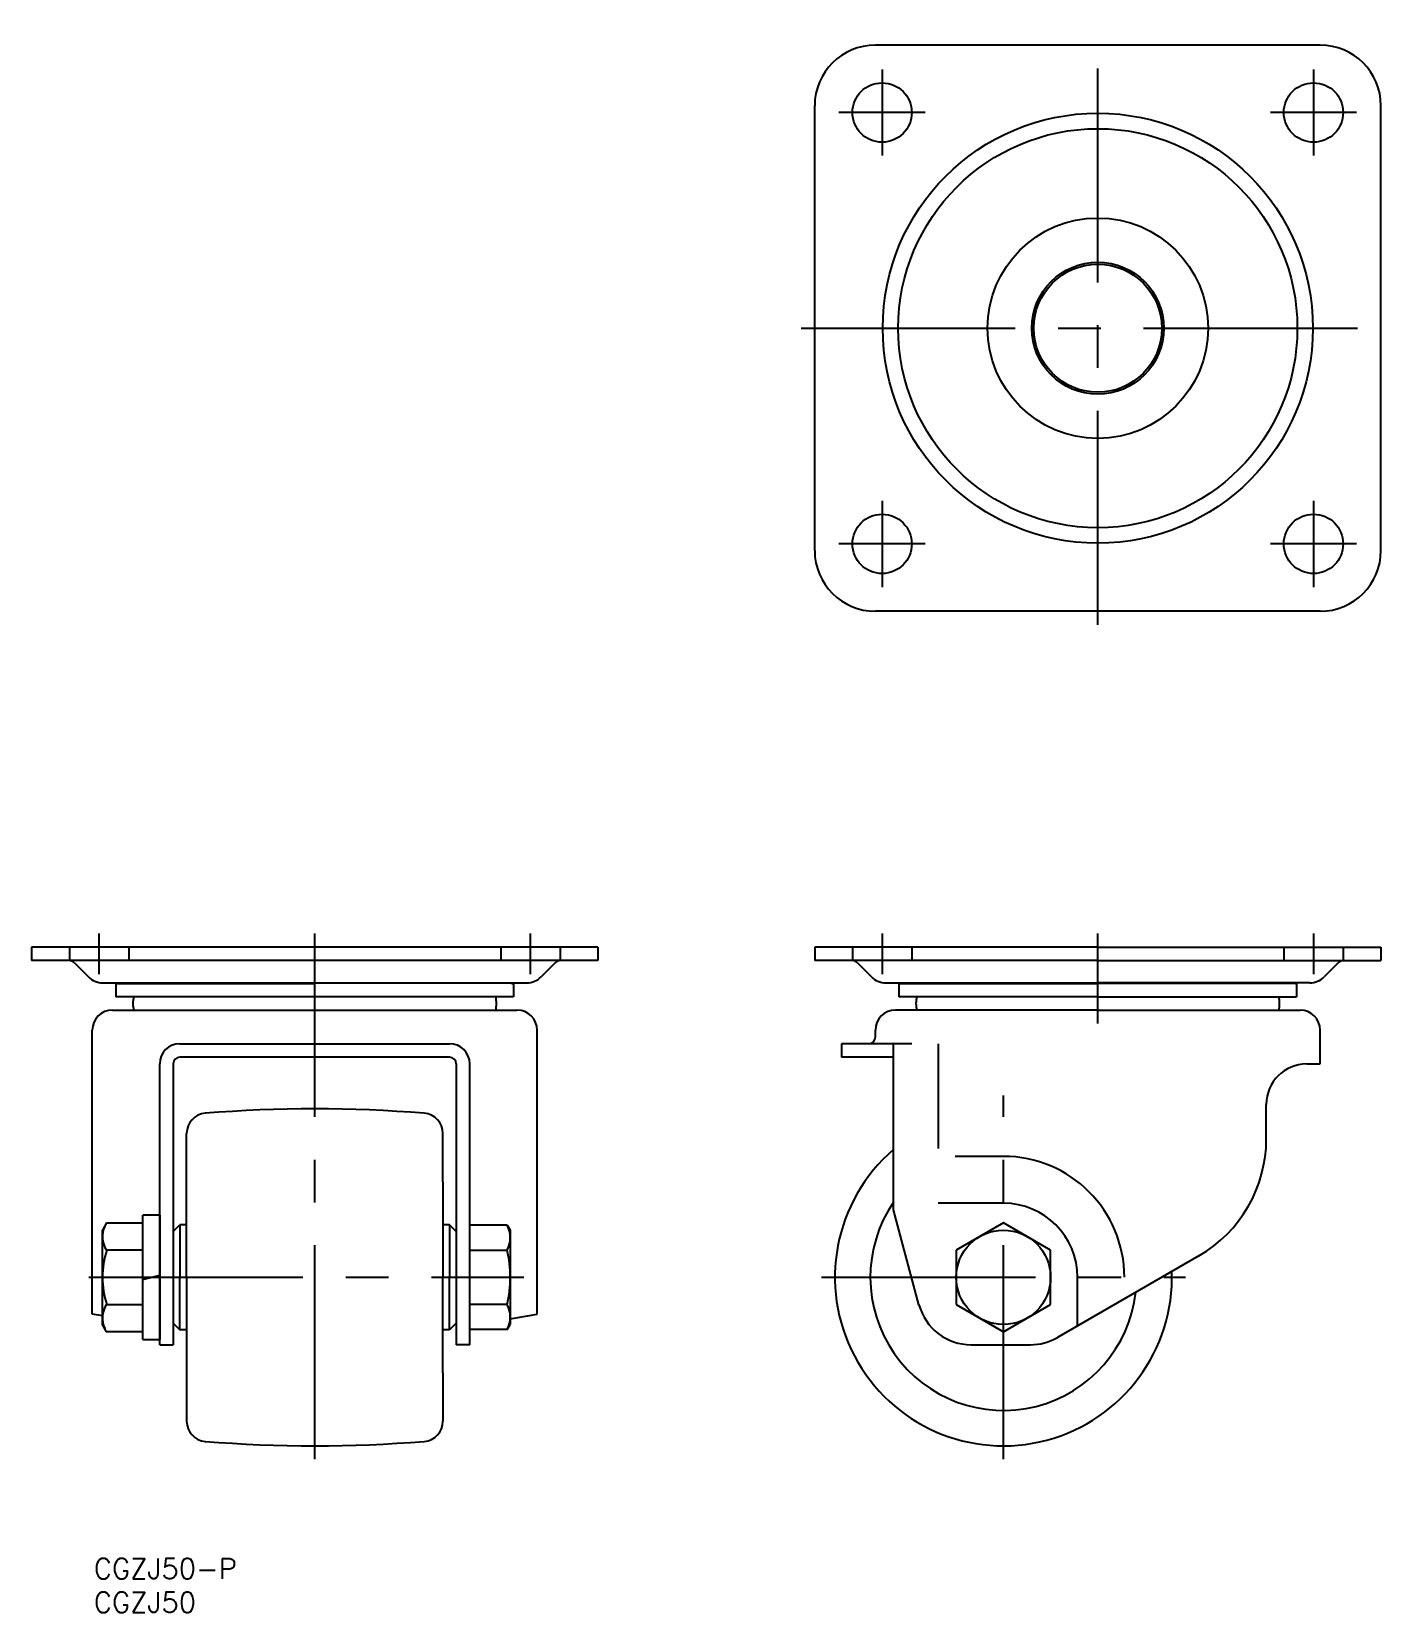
# Model space of a CAD drawing. Extents: x -144 to 58, y -50 to 185.
import ezdxf

# ---------------------------------------------------------------- set-up
doc = ezdxf.new("R2010")
doc.units = 0
doc.linetypes.add('CENTER', pattern=[50.8, 31.75, -6.35, 6.35, -6.35])
doc.linetypes.add('DASHED', pattern=[19.05, 12.7, -6.35])
doc.layers.get('0').update_dxf_attribs({"linetype": 'CONTINUOUS'})
doc.layers.add('CENTER', color=1, linetype='CENTER')
doc.styles.get("Standard").update_dxf_attribs({"font": 'txt.shx', "height": 3, "bigfont": 'bigfont.shx'})

msp = doc.modelspace()

# ---------------------------------------------------------------- linework, layer by layer
at = {"color": 7, "linetype": 'CONTINUOUS'}
for p, q in [((47, 182.82), (-19, 182.82)), ((-28, 107.82), (-28, 173.82)), ((56, 107.82), (56, 173.82)), ((47, 98.82), (-19, 98.82)), ((-60.17, 49), (-144.17, 49)), ((-144.17, 49), (-144.17, 47)), ((-60.17, 47), (-144.17, 47)), ((-60.17, 49), (-60.17, 47)), ((14, 49), (-28, 49)), ((-28, 49), (-28, 47)), ((14, 47), (-28, 47)), ((14, 49), (56, 49)), ((14, 47), (56, 47)), ((56, 49), (56, 47)), ((-137.88, 46.71), (-135.75, 44.58)), ((-66.46, 46.71), (-68.59, 44.58)), ((-21.71, 46.71), (-19.58, 44.58)), ((49.71, 46.71), (47.58, 44.58)), ((-133.63, 43.7), (-70.71, 43.7)), ((-133.63, 43.7), (-132.21, 43.7)), ((-131.67, 43.6), (-131.67, 41.6)), ((-131.48, 43.6), (-131.67, 43.6)), ((-131.67, 43.6), (-102.17, 43.6)), ((-72.86, 43.6), (-72.67, 43.6)), ((-72.67, 43.6), (-72.67, 41.6)), ((-17.46, 43.7), (14, 43.7)), ((-17.46, 43.7), (-16.04, 43.7)), ((-15.5, 43.6), (14, 43.6)), ((-15.31, 43.6), (-15.5, 43.6)), ((-15.5, 43.6), (-15.5, 41.6)), ((45.46, 43.7), (14, 43.7)), ((43.5, 43.6), (14, 43.6)), ((43.31, 43.6), (43.5, 43.6)), ((43.5, 43.6), (43.5, 41.6)), ((45.46, 43.7), (44.04, 43.7)), ((-72.67, 41.6), (-131.67, 41.6)), ((14, 41.6), (-15.5, 41.6)), ((14, 41.6), (43.5, 41.6)), ((-132.17, 39.66), (-72.17, 39.66)), ((14, 39.66), (-16, 39.66)), ((14, 39.66), (44, 39.66)), ((-135.17, -5.46), (-135.17, 36.66)), ((-69.17, -5.46), (-69.17, 36.66)), ((-19, 35.66), (-19, 36.66)), ((47, 31.66), (47, 36.66)), ((-122.17, 34.66), (-82.17, 34.66)), ((-13.57, 34.66), (-24, 34.66)), ((-24, 34.66), (-24, 32.66)), ((-16.3, 10), (-16.3, 34.66)), ((-9.66, 34.66), (-9.66, 19.1)), ((-125.17, -10), (-125.17, 31.66)), ((-123.17, 31.66), (-123.17, -10)), ((-82.17, 32.66), (-122.17, 32.66)), ((-81.17, 31.66), (-81.17, -10)), ((-79.17, -10), (-79.17, 31.66)), ((-16.3, 32.66), (-24, 32.66)), ((45, 31.66), (47, 31.66)), ((39, 20.52), (39, 25.66)), ((-121.17, 0), (-121.17, 21.35)), ((-83.17, 14.16), (-83.17, 21.35)), ((0, 17.95), (-7.16, 17.95)), ((-83.17, 14.16), (-83.17, 0)), ((-12.53, -4.07), (-16.3, 10)), ((0, 11), (-9.66, 11)), ((-133.04, 8.08), (-133.67, 7)), ((-133.04, 8.08), (-127.67, 8.08)), ((-127.67, -9.2), (-127.67, 9.2)), ((-125.17, 9.2), (-127.67, 9.2)), ((-125.17, 9.2), (-125.17, -9.2)), ((-123.17, 6.8), (-122.17, 7.8)), ((-122.17, 7.8), (-122.17, 0)), ((-121.17, 7.8), (-122.17, 7.8)), ((-82.17, 7.8), (-83.17, 7.8)), ((-82.17, 7.8), (-82.17, 0)), ((-81.17, 6.8), (-82.17, 7.8)), ((-73.6, 7.75), (-79.17, 7.75)), ((-73.6, 7.75), (-73.17, 7)), ((0, 8.08), (-7, 4.04)), ((7, 4.04), (0, 8.08)), ((-133.67, -7), (-133.67, 7)), ((-73.17, 7), (-73.17, -7)), ((-127.67, 4.04), (-133.04, 4.04)), ((-79.17, 4.04), (-73.6, 4.04)), ((-7, 4.04), (-7, -4.04)), ((7, -4.04), (7, 4.04)), ((29, 3.2), (8, -8.93)), ((-127.67, -0.33), (-125.17, 0.33)), ((-122.17, -7.8), (-122.17, 0)), ((-121.17, 0), (-121.17, -21.35)), ((-83.17, -14.16), (-83.17, 0)), ((-82.17, -7.8), (-82.17, 0)), ((11, -7.2), (11, 0)), ((-133.04, -4.04), (-127.67, -4.04)), ((-73.6, -4.04), (-79.17, -4.04)), ((-7, -4.04), (0, -8.08)), ((0, -8.08), (7, -4.04)), ((-133.67, -5.72), (-135.17, -5.46)), ((-133.04, -8.08), (-133.67, -7)), ((-123.17, -6.8), (-122.17, -7.8)), ((-81.17, -6.8), (-82.17, -7.8)), ((-73.6, -7.75), (-73.17, -7)), ((-73.17, -6.16), (-69.17, -5.46)), ((-127.67, -8.08), (-133.09, -8.08)), ((-127.67, -9.2), (-125.17, -9.2)), ((-121.17, -7.8), (-122.17, -7.8)), ((-82.17, -7.8), (-83.17, -7.8)), ((-73.6, -7.75), (-79.17, -7.75)), ((-125.17, -10), (-123.17, -10)), ((-79.17, -10), (-81.17, -10)), ((-4.8, -10), (4, -10)), ((-83.17, -14.16), (-83.17, -21.35))]:
    msp.add_line(p, q, dxfattribs=at)
at = {"color": 3, "linetype": 'DASHED'}
for p, q in [((-138.57, 49), (-138.57, 47)), ((-129.77, 49), (-129.77, 47)), ((-74.57, 49), (-74.57, 47)), ((-65.77, 49), (-65.77, 47)), ((-22.4, 49), (-22.4, 47)), ((-13.6, 49), (-13.6, 47)), ((41.6, 49), (41.6, 47)), ((50.4, 49), (50.4, 47))]:
    msp.add_line(p, q, dxfattribs=at)
at = {"color": 7, "linetype": 'CONTINUOUS'}
for centre, radius in [((-18, 172.82), 4.4), ((46, 172.82), 4.4), ((14, 140.82), 31.9), ((14, 140.82), 29.6), ((14, 140.82), 16.35), ((14, 140.82), 9.8), ((14, 140.82), 9.5), ((-18, 108.82), 4.4), ((46, 108.82), 4.4), ((0, 0), 7)]:
    msp.add_circle(centre, radius, dxfattribs=at)
for centre, radius, start, end in [((-19, 173.82), 9, 90, 180), ((47, 173.82), 9, 0, 90), ((-19, 107.82), 9, 180, 270), ((47, 107.82), 9, 270, 0), ((-138.58, 46), 1, 45, 90), ((-65.76, 46), 1, 90, 135), ((-22.41, 46), 1, 45, 90), ((50.41, 46), 1, 90, 135), ((-133.63, 46.7), 3, 225, 270), ((-70.71, 46.7), 3, 270, 315), ((-17.46, 46.7), 3, 225, 270), ((45.46, 46.7), 3, 270, 315), ((-131.48, 44.6), 1, 270, 295.8419), ((-72.86, 44.6), 1, 244.1581, 270), ((-15.31, 44.6), 1, 270, 295.8419), ((43.31, 44.6), 1, 244.1581, 270), ((-125.17, 40.63), 3.97, 165.8717, 194.1283), ((-79.17, 40.63), 3.97, 345.8717, 14.1283), ((-9, 40.63), 3.97, 165.8717, 194.1283), ((37, 40.63), 3.97, 345.8717, 14.1283), ((-132.17, 36.66), 3, 90, 180), ((-72.17, 36.66), 3, 0, 90), ((-16, 36.66), 3, 90, 180), ((44, 36.66), 3, 0, 90), ((-20, 35.66), 1, 270, 0), ((-122.17, 31.66), 3, 90, 180), ((-82.17, 31.66), 3, 0, 90), ((-122.17, 31.66), 1, 90, 180), ((-82.17, 31.66), 1, 0, 90), ((45, 25.66), 6, 90, 180), ((-118.17, 21.35), 3, 94.6586, 180), ((-102.17, -175), 200, 85.3414, 94.6586), ((-86.17, 21.35), 3, 360, 85.3414), ((0, 0), 25, 130.6926, 2.0123), ((19, 20.52), 20, 300, 0), ((0, 0), 17.95, 0, 90), ((0, 0), 19.75, 145.6162, 353.5588), ((0, 0), 11, 0, 90), ((-130.09, 6.06), 3.58, 154.3842, 214.3842), ((-77.32, 5.9), 4.16, 333.5163, 26.4837), ((-120.29, 0), 13.37, 162.412, 197.588), ((-92.25, 0), 19.08, 347.769, 12.231), ((-130.09, -6.06), 3.58, 145.6158, 205.6158), ((-77.32, -5.9), 4.16, 333.5163, 26.4837), ((-4.8, -2), 8, 195, 270), ((4, -2), 8, 270, 300), ((-118.17, -21.35), 3, 180, 265.3414), ((-86.17, -21.35), 3, 274.6586, 0), ((-102.17, 175), 200, 265.3414, 274.6586)]:
    msp.add_arc(centre, radius, start, end, dxfattribs=at)
at = {"layer": 'CENTER', "color": 1, "linetype": 'CENTER'}
for p, q in [((14, 96.82), (14, 184.82)), ((-18, 179.22), (-18, 166.42)), ((46, 179.22), (46, 166.42)), ((-11.6, 172.82), (-24.4, 172.82)), ((52.4, 172.82), (39.6, 172.82)), ((-30, 140.82), (58, 140.82)), ((-18, 115.22), (-18, 102.42)), ((46, 115.22), (46, 102.42)), ((-11.6, 108.82), (-24.4, 108.82)), ((52.4, 108.82), (39.6, 108.82)), ((-134.17, 45), (-134.17, 51)), ((-102.17, -27), (-102.17, 51)), ((-70.17, 45), (-70.17, 51)), ((-18, 51), (-18, 45)), ((14, 37.66), (14, 51)), ((46, 51), (46, 45)), ((0, -27), (0, 27)), ((-27, 0), (27, 0)), ((-135.67, 0), (-71.17, 0))]:
    msp.add_line(p, q, dxfattribs=at)

# ---------------------------------------------------------------- texts
at = {"color": 7, "linetype": 'CONTINUOUS'}
for s, p in [('CGZJ50-P', (-134.94, -44.71)), ('CGZJ50', (-134.94, -49.71))]:
    msp.add_text(s, height=3, dxfattribs=at).set_placement(p)

doc.saveas('drawing.dxf')
